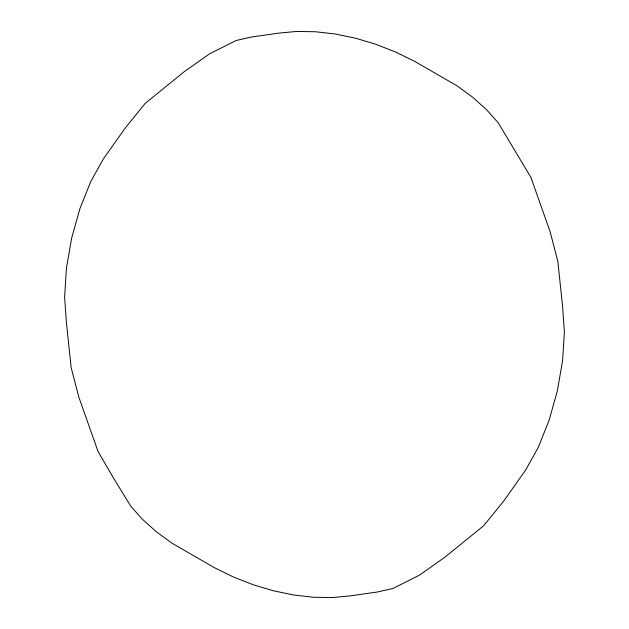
<?xml version="1.0" encoding="UTF-8"?>
<svg xmlns="http://www.w3.org/2000/svg" width="629" height="629" viewBox="0 0 629 629"><rect width="100%" height="100%" fill="white"/><g stroke="black" fill="none" stroke-linecap="round" stroke-linejoin="round"><path stroke-width="0.94" d="M66.399 268.441L64.614 297.147L66.399 322.402L71.156 367.619L78.822 397.08L98.061 451.536L113.456 477.985L130.785 506.219L142.406 519.263L156.267 531.694L172.087 543.252L214.552 567.751L233.571 577.052L253.361 584.797L273.544 590.812L293.712 594.995L313.486 597.251L332.458 597.55L350.267 595.875L377.51 591.983L392.866 588.508L419.409 575.189L445.073 557.066L483.725 525.679L503.585 501.234L525.624 470.083L538.235 447.455L549.07 420.4L557.38 390.758L562.601 360.559L564.386 331.853L562.601 306.598L557.844 261.381L550.178 231.92L530.939 177.464L498.215 122.781L486.594 109.737L472.733 97.306L456.913 85.748L414.448 61.249L395.429 51.948L375.639 44.203L355.456 38.188L335.288 34.005L315.514 31.749L296.542 31.45L278.733 33.125L251.49 37.017L236.134 40.492L209.591 53.811L183.927 71.934L145.275 103.321L125.415 127.766L103.376 158.917L90.765 181.545L79.93 208.6L71.62 238.242L66.399 268.441"/></g></svg>
